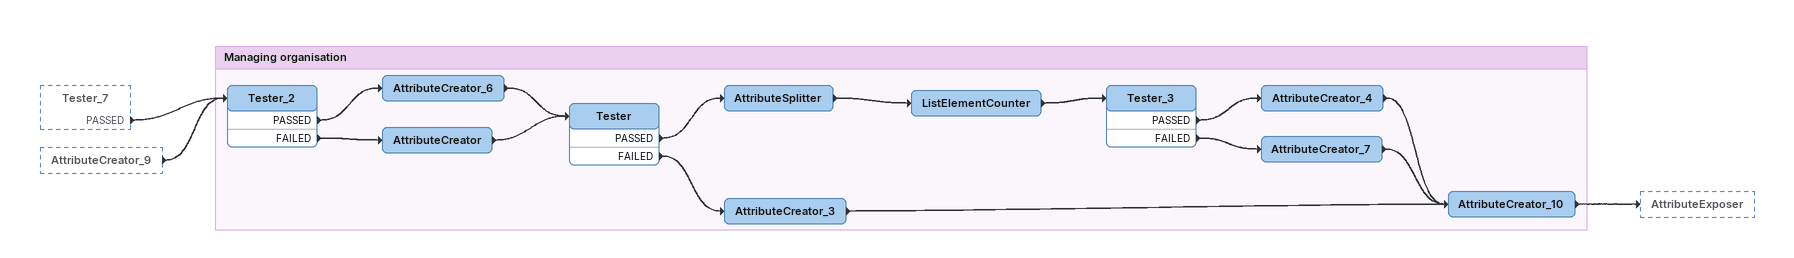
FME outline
Tester_7 [outside]
    PASSED -> Tester_2
AttributeCreator_9 [outside]
    -> Tester_2

Bookmark: Managing organisation
Tester_2
    PASSED -> AttributeCreator_6
    FAILED -> AttributeCreator
AttributeCreator_6
    -> Tester
AttributeCreator
    -> Tester
Tester
    PASSED -> AttributeSplitter
    FAILED -> AttributeCreator_3
AttributeSplitter
    -> ListElementCounter
ListElementCounter
    -> Tester_3
Tester_3
    PASSED -> AttributeCreator_4
    FAILED -> AttributeCreator_7
AttributeCreator_4
    -> AttributeCreator_10
AttributeCreator_7
    -> AttributeCreator_10
AttributeCreator_3
    -> AttributeCreator_10
AttributeCreator_10
    -> AttributeExposer
